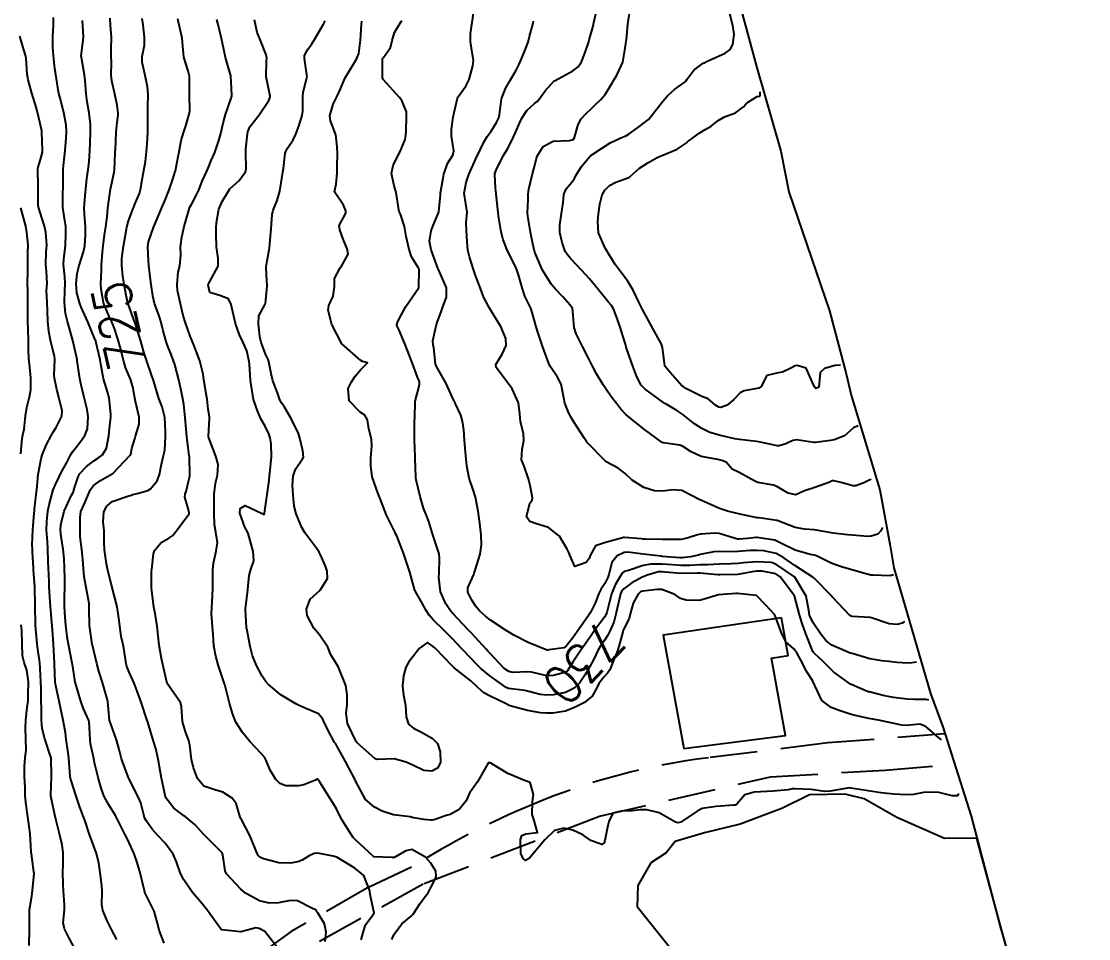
# Model space of a CAD drawing. Header units: metres. Extents: x 298520 to 308411, y 7433745 to 7450750.
# Drawn here: x 298913.6 to 299026.1, y 7450487.6 to 7450584.2 of the extents above; entities that cross this region are included whole.
import ezdxf
from ezdxf.enums import TextEntityAlignment as Align

# ---------------------------------------------------------------- set-up
doc = ezdxf.new("R2010")
doc.units = ezdxf.units.M
doc.header["$LTSCALE"] = 10
doc.linetypes.add('DASHED', pattern=[0.75, 0.5, -0.25])
for name, color, linetype in [('Area', 45, 'Continuous'), ('Cotas', 45, 'Continuous'), ('Curvas de Nivel 1m', 11, 'Continuous'), ('Curvas de Nivel 5m', 15, 'Continuous'), ('Edificações', 30, 'Continuous'), ('Hidrografia', 140, 'Continuous'), ('Vias Secundárias', 230, 'DASHED')]:
    doc.layers.add(name, color=color, linetype=linetype)
doc.styles.add('Style-STANDARD', font='STANDARD.shx')

msp = doc.modelspace()

# ---------------------------------------------------------------- linework, layer by layer
at = {"layer": 'Area'}
msp.add_polyline3d([(298986.71, 7450595.73, 735.97), (298991.12, 7450579.48, 741.81), (298993.69, 7450570.54, 738.8), (298994.53, 7450566.26, 738.93), (298998.81, 7450553.72, 739.33), (299000.57, 7450547.09, 741.62), (299001.07, 7450544.85, 739.23), (299004.09, 7450534.88, 735.92), (299005.2, 7450528.97, 745.11), (299005.59, 7450526.64, 743.68), (299009.44, 7450513.41, 740.32), (299010.73, 7450509.89, 729.64), (299013.74, 7450500.49, 732.6), (299016.79, 7450488.85, 728.42), (299026.11, 7450456.64, 739.48)], dxfattribs=at)
at = {"layer": 'Curvas de Nivel 1m', "flags": 128}
for points, elevation in [([(299006.72, 7450520.98), (299006.62, 7450520.92), (299006.45, 7450520.82), (299005.96, 7450520.68), (299005.08, 7450520.76), (299003.35, 7450521.34), (299003.09, 7450521.4), (299001.18, 7450521.53), (299001.09, 7450521.55), (299000.96, 7450521.62), (298999.11, 7450523.56), (298999.08, 7450523.61), (298999.07, 7450523.64), (298997.14, 7450525.6), (298997.05, 7450525.67), (298995.16, 7450526.9), (298994, 7450527.7), (298993.17, 7450528.15), (298991.89, 7450528.44), (298991.17, 7450528.49), (298990.45, 7450528.47), (298989.17, 7450528.36), (298987.72, 7450528.33), (298987.17, 7450528.37), (298986.61, 7450528.35), (298985.17, 7450528.04), (298984.98, 7450527.99), (298984.14, 7450527.82), (298983.28, 7450527.71), (298983.16, 7450527.71), (298983.04, 7450527.71), (298981.16, 7450527.85), (298981.05, 7450527.86), (298979.17, 7450528.1), (298977.56, 7450528.3), (298977.17, 7450528.26), (298976.44, 7450527.92), (298975.87, 7450527.21), (298975.54, 7450525.93), (298975.45, 7450525.62), (298975.13, 7450525), (298974.7, 7450524.35), (298974.51, 7450523.94), (298974.1, 7450522.94), (298973.61, 7450521.94), (298973.41, 7450521.63), (298973.09, 7450521.18), (298972.24, 7450519.96), (298971.76, 7450519.27), (298971.05, 7450518.39), (298970.8, 7450518.23), (298969.21, 7450518), (298969.07, 7450517.98), (298969.04, 7450517.98), (298968.95, 7450518), (298967.05, 7450518.79), (298965.54, 7450519.57), (298965.07, 7450519.84), (298964.71, 7450520.05), (298963.08, 7450521.12), (298962.55, 7450521.54), (298961.95, 7450522.09), (298961.56, 7450522.55), (298961.1, 7450523.23), (298960.7, 7450524.1), (298960.7, 7450524.53), (298961.13, 7450525.55), (298961.31, 7450525.93), (298961.37, 7450526.1), (298961.46, 7450526.41), (298961.99, 7450528.09), (298962.14, 7450529.06), (298962.09, 7450530.09), (298961.94, 7450531.35), (298961.84, 7450532.09), (298961.76, 7450532.63), (298961.49, 7450534.09), (298961.24, 7450534.88), (298960.83, 7450536.1), (298960.59, 7450537.41), (298960.51, 7450538.1), (298960.41, 7450539.22), (298960.34, 7450540.1), (298960.25, 7450541.18), (298960.14, 7450542.11), (298959.96, 7450542.73), (298959.35, 7450543.99), (298959.3, 7450544.12), (298959.26, 7450544.21), (298958.38, 7450546.13), (298957.4, 7450547.85), (298957.31, 7450548.05), (298957.29, 7450548.14), (298957.09, 7450549.82), (298957.02, 7450550.15), (298957, 7450550.57), (298957.34, 7450552.14), (298957.46, 7450552.51), (298957.9, 7450553.71), (298958.06, 7450554.13), (298958.45, 7450555.16), (298958.44, 7450556.13), (298957.59, 7450558.07), (298957.55, 7450558.14), (298957.52, 7450558.21), (298956.82, 7450560.15), (298956.66, 7450561.05), (298956.84, 7450562.15), (298957.02, 7450562.7), (298957.59, 7450564.03), (298957.62, 7450564.11), (298957.63, 7450564.14), (298957.79, 7450565.96), (298957.81, 7450566.14), (298958.08, 7450567.69), (298958.17, 7450568.13), (298958.54, 7450569.24), (298959.1, 7450570.13), (298959.21, 7450570.59), (298958.96, 7450572.13), (298958.97, 7450572.86), (298959.15, 7450574.13), (298959.24, 7450574.6), (298959.6, 7450576.12), (298959.64, 7450576.22), (298959.74, 7450576.37), (298960.48, 7450577.38), (298960.82, 7450578.1), (298961.23, 7450579.55), (298961.28, 7450580.1), (298961.08, 7450581.39), (298960.98, 7450582.1), (298960.97, 7450582.95), (298961.13, 7450584.1), (298961.34, 7450585.59)], 733), ([(299003.16, 7450535.99), (299003.13, 7450535.97), (299003.09, 7450535.93), (299002.99, 7450535.87), (299002.41, 7450535.61), (299001.59, 7450535.28), (299001.25, 7450535.29), (299000.03, 7450535.63), (298999.26, 7450535.81), (298999.09, 7450535.8), (298998.72, 7450535.65), (298997.25, 7450535.12), (298996.17, 7450534.75), (298995.24, 7450534.33), (298994.43, 7450534.51), (298993.25, 7450535.23), (298992.89, 7450535.35), (298991.25, 7450535.65), (298991.01, 7450535.74), (298989.27, 7450536.69), (298988.56, 7450537.05), (298987.92, 7450537.78), (298987.44, 7450537.95), (298987.28, 7450537.99), (298987.03, 7450538.05), (298985.29, 7450538.36), (298984.24, 7450538.87), (298983.3, 7450539.46), (298983.03, 7450539.56), (298981.3, 7450539.81), (298981.18, 7450539.86), (298979.32, 7450541.22), (298978.45, 7450541.89), (298977.34, 7450542.79), (298976.8, 7450543.36), (298976.38, 7450543.91), (298975.93, 7450544.5), (298975.37, 7450545.29), (298974.95, 7450545.93), (298974.26, 7450547.07), (298973.8, 7450547.95), (298973.41, 7450548.74), (298972.77, 7450549.96), (298972.1, 7450551.3), (298971.9, 7450551.97), (298971.77, 7450553.66), (298971.72, 7450553.97), (298971.48, 7450554.32), (298970.69, 7450555.19), (298969.93, 7450555.99), (298969.5, 7450556.5), (298968.57, 7450558.01), (298967.82, 7450559.74), (298967.73, 7450560.02), (298967.55, 7450560.78), (298967.3, 7450562.02), (298967.03, 7450563.47), (298966.99, 7450564.03), (298967.04, 7450565.46), (298967.06, 7450566.03), (298967.11, 7450566.54), (298967.47, 7450568.02), (298967.51, 7450568.15), (298967.65, 7450568.69), (298967.91, 7450569.77), (298967.99, 7450570.02), (298968.64, 7450571.04), (298969.68, 7450571.58), (298971.39, 7450571.68), (298971.68, 7450571.74), (298971.83, 7450571.82), (298971.93, 7450571.97), (298972.3, 7450573.36), (298972.63, 7450573.96), (298973.16, 7450574.52), (298973.72, 7450575.04), (298974.19, 7450575.48), (298974.68, 7450575.94), (298975.17, 7450576.51), (298975.76, 7450577.5), (298975.92, 7450577.77), (298976.02, 7450577.93), (298976.4, 7450578.55), (298977.01, 7450579.91), (298977.28, 7450581.39), (298977.34, 7450581.9), (298977.4, 7450582.31), (298977.54, 7450583.9), (298977.57, 7450584.17), (298977.85, 7450585.9)], 736), ([(299001.83, 7450541.6), (299001.4, 7450541.43), (299001.33, 7450541.38), (299000.39, 7450540.56), (298999.31, 7450540.15), (298998.89, 7450540.06), (298997.31, 7450539.84), (298997.14, 7450539.84), (298995.31, 7450540.12), (298994.95, 7450540.05), (298994.2, 7450539.7), (298993.5, 7450539.51), (298993.3, 7450539.51), (298993.13, 7450539.54), (298992.34, 7450539.72), (298991.31, 7450539.92), (298991.1, 7450539.95), (298989.31, 7450540.17), (298988.83, 7450540.25), (298987.31, 7450540.58), (298986.2, 7450540.92), (298985.33, 7450541.31), (298984.56, 7450541.82), (298983.34, 7450542.8), (298982.72, 7450543.21), (298981.66, 7450543.86), (298981.46, 7450543.97), (298981.35, 7450544.03), (298980.8, 7450544.43), (298979.37, 7450545.46), (298978.95, 7450545.88), (298978.5, 7450546.78), (298978.08, 7450547.89), (298977.42, 7450549.79), (298977.39, 7450549.87), (298977.39, 7450549.9), (298977.37, 7450549.96), (298976.77, 7450551.91), (298976.44, 7450552.9), (298976.04, 7450553.92), (298975.82, 7450554.27), (298975.48, 7450554.68), (298974.45, 7450555.94), (298973.51, 7450557.08), (298972.7, 7450557.96), (298971.54, 7450559.2), (298971.18, 7450559.62), (298970.96, 7450559.98), (298970.62, 7450560.92), (298970.38, 7450561.99), (298970.38, 7450562.78), (298970.56, 7450563.99), (298970.72, 7450565.1), (298970.82, 7450565.98), (298971.04, 7450566.56), (298971.63, 7450567.27), (298971.92, 7450567.68), (298972.08, 7450567.97), (298972.68, 7450568.93), (298973.5, 7450569.95), (298973.59, 7450570.03), (298973.66, 7450570.08), (298974.78, 7450570.83), (298975.68, 7450571.43), (298976.74, 7450571.91), (298977.41, 7450572.18), (298977.69, 7450572.36), (298978.58, 7450573.01), (298979.71, 7450573.88), (298981.28, 7450575.86), (298981.49, 7450576.1), (298981.74, 7450576.37), (298982.5, 7450577.09), (298983.55, 7450577.83), (298983.66, 7450577.93), (298983.77, 7450578.09), (298984.52, 7450579.08), (298985.5, 7450579.81), (298985.69, 7450579.9), (298985.78, 7450579.95), (298986.07, 7450580.09), (298987.79, 7450580.86), (298988.32, 7450581.25), (298988.61, 7450581.77), (298988.77, 7450582.82), (298988.62, 7450583.77), (298988.19, 7450585.44)], 737), ([(298923.7, 7450487.51), (298923.14, 7450488.55), (298922.7, 7450489.39), (298922.22, 7450490.55), (298922.13, 7450491.15), (298922.16, 7450492.56), (298922.13, 7450493.17), (298921.94, 7450494.56), (298921.8, 7450495.53), (298921.56, 7450496.56), (298920.81, 7450498.57), (298920.32, 7450500.07), (298920.13, 7450500.58), (298919.78, 7450501.53), (298919.42, 7450502.59), (298918.88, 7450504.23), (298918.79, 7450504.6), (298918.78, 7450504.7), (298918.63, 7450506.6), (298918.59, 7450506.92), (298918.36, 7450508.61), (298918.28, 7450509.27), (298918.05, 7450510.61), (298917.81, 7450511.76), (298917.62, 7450512.61), (298917.22, 7450514.39), (298917.2, 7450514.62), (298917.14, 7450516.5), (298917.14, 7450516.62), (298917.04, 7450518.62), (298916.87, 7450520.62), (298916.85, 7450520.85), (298916.69, 7450522.62), (298916.66, 7450523.06), (298916.58, 7450524.63), (298916.55, 7450525.21), (298916.48, 7450526.63), (298916.45, 7450527.32), (298916.42, 7450528.63), (298916.38, 7450529.42), (298916.29, 7450530.63), (298916.31, 7450531.52), (298916.44, 7450532.63), (298916.56, 7450533.29), (298916.91, 7450534.62), (298916.99, 7450534.87), (298917.25, 7450535.44), (298917.62, 7450536.25), (298917.79, 7450536.61), (298918.43, 7450537.75), (298918.84, 7450538.6), (298919.01, 7450538.87), (298919.29, 7450539.23), (298919.9, 7450539.99), (298920.32, 7450540.58), (298920.6, 7450541.3), (298920.69, 7450542.58), (298920.58, 7450543.33), (298920.27, 7450544.58), (298919.9, 7450546.06), (298919.79, 7450546.59), (298919.52, 7450548.47), (298919.5, 7450548.59), (298919.41, 7450549.06), (298919.05, 7450550.6), (298918.7, 7450551.86), (298918.49, 7450552.6), (298918.28, 7450553.43), (298918.18, 7450554.61), (298918.23, 7450555.87), (298918.24, 7450556.61), (298918.21, 7450557.31), (298918.07, 7450558.61), (298918.1, 7450559.18), (298918.29, 7450560.61), (298918.33, 7450561.84), (298918.31, 7450562.61), (298918.22, 7450563.25), (298917.99, 7450564.61), (298918.01, 7450566.22), (298918.04, 7450566.61), (298918.05, 7450567.04), (298918.04, 7450568.61), (298918.07, 7450569.03), (298918.25, 7450570.61), (298918.36, 7450571.93), (298918.38, 7450572.61), (298918.36, 7450573.27), (298918.11, 7450574.61), (298917.74, 7450576.13), (298917.6, 7450576.62), (298917.56, 7450576.8), (298917.27, 7450578.62), (298917.18, 7450579.21), (298917.02, 7450580.63), (298916.95, 7450581.48), (298916.96, 7450582.62), (298917.02, 7450583.82), (298917.03, 7450584.62)], 723), ([(298928.67, 7450487.12), (298928.17, 7450488.49), (298927.98, 7450489.2), (298927.62, 7450490.49), (298926.73, 7450492.32), (298926.66, 7450492.43), (298926.64, 7450492.5), (298926.6, 7450492.63), (298926.15, 7450494.51), (298925.85, 7450495.59), (298925.52, 7450496.52), (298924.81, 7450498.07), (298924.58, 7450498.53), (298924.34, 7450499.01), (298923.54, 7450500.54), (298922.84, 7450501.67), (298922.38, 7450502.55), (298922.09, 7450503.34), (298921.73, 7450504.56), (298921.36, 7450506.11), (298921.26, 7450506.57), (298920.93, 7450508.11), (298920.87, 7450508.57), (298920.79, 7450510.41), (298920.75, 7450510.57), (298920.19, 7450511.81), (298919.91, 7450512.59), (298919.44, 7450514.15), (298919.32, 7450514.6), (298919.27, 7450514.86), (298919.02, 7450516.45), (298919, 7450516.6), (298919, 7450516.62), (298918.59, 7450518.6), (298918.51, 7450519.15), (298918.33, 7450520.61), (298918.26, 7450521.43), (298918.2, 7450522.61), (298918.19, 7450523.53), (298918.22, 7450524.61), (298918.22, 7450525.52), (298918.19, 7450526.61), (298918.15, 7450527.6), (298918.05, 7450528.61), (298917.84, 7450529.96), (298917.75, 7450530.61), (298917.78, 7450531.19), (298918.14, 7450532.61), (298918.93, 7450534.29), (298919.08, 7450534.59), (298919.12, 7450534.7), (298919.24, 7450535.09), (298919.61, 7450536.24), (298919.81, 7450536.58), (298920.51, 7450537.33), (298921.28, 7450537.92), (298921.67, 7450538.17), (298922.19, 7450538.56), (298922.61, 7450539.24), (298922.85, 7450540.55), (298922.89, 7450540.98), (298923.07, 7450542.55), (298923.07, 7450542.82), (298922.89, 7450544.55), (298922.73, 7450545.19), (298922.3, 7450546.56), (298922.04, 7450547.92), (298921.93, 7450548.56), (298921.5, 7450550.5), (298921.48, 7450550.57), (298921.43, 7450550.68), (298920.64, 7450552.58), (298919.95, 7450554.11), (298919.75, 7450554.59), (298919.49, 7450555.61), (298919.41, 7450556.59), (298919.51, 7450557.63), (298919.7, 7450558.4), (298919.77, 7450558.59), (298920.19, 7450559.93), (298920.31, 7450560.58), (298920.4, 7450561.74), (298920.4, 7450562.58), (298920.28, 7450563.89), (298920.25, 7450564.58), (298920.36, 7450565.84), (298920.42, 7450566.58), (298920.54, 7450567.68), (298920.67, 7450568.58), (298920.78, 7450569.45), (298920.84, 7450570.58), (298920.88, 7450571.37), (298920.94, 7450572.58), (298920.93, 7450573.34), (298920.79, 7450574.58), (298920.58, 7450575.74), (298920.45, 7450576.58), (298920.35, 7450577.99), (298920.28, 7450578.58), (298919.96, 7450580.41), (298919.95, 7450580.59), (298920.15, 7450582.24), (298920.17, 7450582.59), (298920.09, 7450584.32)], 724), ([(298945.67, 7450487.28), (298945.76, 7450488.27), (298945.58, 7450489.15), (298944.88, 7450490.29), (298944.82, 7450490.39), (298944.72, 7450490.57), (298944.18, 7450490.83), (298942.73, 7450491.55), (298942.01, 7450491.6), (298940.72, 7450491.34), (298939.75, 7450491.32), (298938.72, 7450491.56), (298937.26, 7450492.37), (298936.74, 7450492.83), (298935.26, 7450494.4), (298935.1, 7450494.74), (298934.87, 7450496.41), (298934.79, 7450496.64), (298933.02, 7450498.43), (298932.91, 7450498.52), (298932.81, 7450498.63), (298931.97, 7450499.58), (298930.89, 7450500.45), (298930.83, 7450500.49), (298929.7, 7450501.33), (298928.85, 7450502.42), (298928.83, 7450502.48), (298928.82, 7450502.52), (298928.42, 7450504.48), (298928.3, 7450505.08), (298928.04, 7450506.49), (298927.79, 7450507.61), (298927.54, 7450508.49), (298926.95, 7450510.39), (298926.92, 7450510.5), (298926.89, 7450510.56), (298926.25, 7450512.51), (298925.85, 7450513.65), (298925.51, 7450514.51), (298925.01, 7450515.64), (298924.75, 7450516.26), (298924.68, 7450516.53), (298924.47, 7450517.96), (298924.35, 7450518.53), (298924.17, 7450519.42), (298924, 7450520.54), (298923.9, 7450521.36), (298923.74, 7450522.54), (298923.25, 7450524.42), (298923.21, 7450524.55), (298923.19, 7450524.61), (298923.13, 7450524.83), (298922.72, 7450526.55), (298922.62, 7450527.08), (298922.41, 7450528.56), (298922.38, 7450529.35), (298922.36, 7450530.56), (298922.27, 7450531.5), (298922.33, 7450532.56), (298922.64, 7450533.14), (298923.22, 7450533.62), (298924.96, 7450534.25), (298925.23, 7450534.32), (298925.39, 7450534.36), (298925.99, 7450534.51), (298926.95, 7450534.79), (298927.24, 7450534.97), (298927.94, 7450535.81), (298928.21, 7450536.49), (298928.37, 7450537.39), (298928.63, 7450538.49), (298928.74, 7450539.04), (298928.81, 7450540.49), (298928.81, 7450540.99), (298928.74, 7450542.49), (298928.48, 7450543.62), (298928.14, 7450544.49), (298927.59, 7450546.28), (298927.53, 7450546.5), (298927.49, 7450546.6), (298927.39, 7450546.86), (298926.81, 7450548.51), (298926.55, 7450549.38), (298926.23, 7450550.51), (298925.66, 7450552.31), (298925.59, 7450552.52), (298925.46, 7450552.87), (298925.02, 7450554.08), (298924.87, 7450554.53), (298924.68, 7450555.34), (298924.46, 7450556.54), (298924.34, 7450557.36), (298924.22, 7450558.54), (298924.23, 7450559.24), (298924.41, 7450560.54), (298924.58, 7450561.51), (298924.75, 7450562.53), (298924.91, 7450563.19), (298925.43, 7450564.52), (298925.48, 7450564.64), (298925.6, 7450564.95), (298926.07, 7450566.07), (298926.2, 7450566.51), (298926.4, 7450567.75), (298926.55, 7450568.51), (298926.71, 7450569.45), (298926.81, 7450570.51), (298926.89, 7450571.3), (298926.97, 7450572.51), (298926.96, 7450573.24), (298926.95, 7450574.51), (298926.98, 7450575.24), (298927, 7450576.51), (298926.93, 7450577.33), (298926.7, 7450578.51), (298926.38, 7450579.91), (298926.37, 7450580.51), (298926.6, 7450581.71), (298926.62, 7450582.51), (298926.48, 7450583.86), (298926.37, 7450584.51)], 726), ([(298949.46, 7450487.45), (298949.64, 7450488.23), (298949.9, 7450489.03), (298950.71, 7450490.13), (298950.78, 7450490.22), (298950.8, 7450490.31), (298950.72, 7450490.75), (298950.4, 7450492.22), (298950.36, 7450492.61), (298949.73, 7450494.23), (298948.77, 7450495), (298946.88, 7450496.16), (298946.78, 7450496.21), (298946.74, 7450496.22), (298946.51, 7450496.26), (298945.05, 7450496.55), (298944.79, 7450496.59), (298944.51, 7450496.57), (298943.97, 7450496.3), (298943.23, 7450495.86), (298942.78, 7450495.68), (298942, 7450495.55), (298940.78, 7450495.57), (298939.14, 7450495.99), (298938.78, 7450496.17), (298938.6, 7450496.36), (298938.43, 7450496.72), (298937.75, 7450498.37), (298936.83, 7450500.12), (298936.74, 7450500.29), (298936.71, 7450500.38), (298936.28, 7450501.82), (298935.86, 7450502.39), (298934.86, 7450503), (298934.03, 7450503.26), (298932.87, 7450503.66), (298932.2, 7450504.44), (298931.76, 7450505.58), (298931.57, 7450506.44), (298931.4, 7450507.96), (298931.3, 7450508.45), (298930.94, 7450509.36), (298930.63, 7450510.45), (298930.52, 7450512.01), (298930.39, 7450512.46), (298929, 7450514.48), (298928.55, 7450516.48), (298928.4, 7450517.11), (298928.17, 7450518.49), (298928.05, 7450519.5), (298927.96, 7450520.49), (298927.74, 7450521.84), (298927.61, 7450522.49), (298927.37, 7450524.24), (298927.36, 7450524.5), (298927.36, 7450526.28), (298927.37, 7450526.5), (298927.55, 7450528.11), (298927.68, 7450528.49), (298928.37, 7450529.3), (298929.18, 7450529.77), (298929.59, 7450530.07), (298929.92, 7450530.47), (298931.21, 7450532.18), (298931.31, 7450532.35), (298931.32, 7450532.45), (298931.22, 7450532.91), (298930.85, 7450534.08), (298930.91, 7450534.45), (298930.99, 7450534.7), (298931.25, 7450535.73), (298931.39, 7450536.32), (298931.4, 7450536.45), (298931.34, 7450538.39), (298931.33, 7450538.45), (298931.29, 7450538.75), (298931.07, 7450540.45), (298930.92, 7450542.05), (298930.89, 7450542.46), (298930.75, 7450543.86), (298930.66, 7450544.46), (298930.48, 7450545.34), (298930.23, 7450546.46), (298929.8, 7450548.07), (298929.68, 7450548.47), (298929.41, 7450549.14), (298929.02, 7450550.07), (298928.89, 7450550.48), (298928.59, 7450551.63), (298928.37, 7450552.49), (298928.15, 7450553.18), (298927.67, 7450554.5), (298927.48, 7450555.29), (298927.31, 7450556.5), (298927.28, 7450556.73), (298927.08, 7450558.5), (298927.03, 7450559), (298926.98, 7450560.51), (298927.05, 7450561), (298927.57, 7450562.5), (298928.41, 7450564.49), (298928.77, 7450565.32), (298929.22, 7450566.48), (298929.64, 7450567.71), (298929.82, 7450568.29), (298929.87, 7450568.47), (298930.15, 7450569.97), (298930.25, 7450570.46), (298930.49, 7450571.65), (298930.71, 7450572.46), (298930.96, 7450573.2), (298931.33, 7450574.45), (298931.38, 7450574.79), (298931.36, 7450576.45), (298931.36, 7450576.84), (298931.35, 7450578.45), (298931.22, 7450579), (298930.77, 7450580.46), (298930.67, 7450581.59), (298930.58, 7450582.46), (298930.18, 7450584.12), (298930.12, 7450584.47)], 727), ([(298952.68, 7450487.5), (298952.9, 7450487.97), (298953.02, 7450488.19), (298953.73, 7450489.14), (298954.71, 7450489.96), (298954.83, 7450490.05), (298954.92, 7450490.17), (298955.62, 7450491.26), (298956.31, 7450492.15), (298956.49, 7450492.4), (298956.74, 7450492.89), (298957.18, 7450493.72), (298957.35, 7450494.14), (298957.31, 7450494.68), (298956.78, 7450495.54), (298956.22, 7450496.16), (298954.79, 7450496.98), (298954.14, 7450496.83), (298953.05, 7450496.19), (298952.87, 7450496.1), (298952.78, 7450496.12), (298952.73, 7450496.14), (298950.78, 7450496.22), (298948.8, 7450498.02), (298948.6, 7450498.24), (298948.13, 7450498.93), (298947.35, 7450500.25), (298946.84, 7450501.25), (298946.47, 7450501.89), (298946.21, 7450502.27), (298945.09, 7450504.07), (298944.95, 7450504.29), (298944.92, 7450504.33), (298944.88, 7450504.37), (298944.81, 7450504.37), (298944.64, 7450504.29), (298943.39, 7450503.79), (298942.87, 7450503.68), (298941.52, 7450503.67), (298940.88, 7450503.92), (298940.45, 7450504.34), (298939.87, 7450505.33), (298939.44, 7450506.35), (298939.26, 7450506.71), (298938.91, 7450507.1), (298937.7, 7450508.37), (298936.94, 7450509.29), (298936.25, 7450510.39), (298935.88, 7450511.31), (298935.57, 7450512.4), (298935.07, 7450514.35), (298935.05, 7450514.41), (298935.04, 7450514.44), (298935, 7450514.52), (298934.39, 7450516.42), (298934.12, 7450517.33), (298933.93, 7450518.42), (298933.84, 7450519.65), (298933.77, 7450520.42), (298933.69, 7450521.82), (298933.71, 7450522.42), (298933.75, 7450523.07), (298933.82, 7450524.42), (298933.82, 7450525.11), (298933.8, 7450526.42), (298933.88, 7450527.15), (298934.17, 7450528.41), (298934.29, 7450529.3), (298934.14, 7450530.42), (298933.99, 7450531.2), (298933.95, 7450532.42), (298933.97, 7450533.17), (298933.97, 7450534.42), (298934.1, 7450535.57), (298934.3, 7450536.41), (298934.38, 7450537.52), (298934.14, 7450538.42), (298933.39, 7450540.35), (298933.36, 7450540.43), (298933.35, 7450540.47), (298933.46, 7450542.43), (298933.45, 7450542.54), (298933.34, 7450543.37), (298933.21, 7450544.43), (298933.18, 7450544.61), (298932.88, 7450546.44), (298932.78, 7450547.05), (298932.43, 7450548.44), (298931.83, 7450550.03), (298931.66, 7450550.45), (298931.43, 7450551.05), (298930.93, 7450552.46), (298930.7, 7450553.22), (298930.39, 7450554.46), (298930.1, 7450555.86), (298930.04, 7450556.46), (298930.17, 7450557.81), (298930.33, 7450558.46), (298930.43, 7450559.57), (298930.41, 7450560.46), (298930.53, 7450561.49), (298930.76, 7450562.46), (298930.94, 7450563.1), (298931.32, 7450564.45), (298931.4, 7450564.65), (298931.6, 7450565.01), (298932.11, 7450565.95), (298932.33, 7450566.44), (298932.7, 7450567.37), (298933.17, 7450568.43), (298933.32, 7450568.76), (298933.65, 7450569.56), (298934.02, 7450570.42), (298934.45, 7450571.65), (298934.66, 7450572.42), (298934.95, 7450573.65), (298935.14, 7450574.41), (298935.73, 7450576.14), (298935.8, 7450576.33), (298935.81, 7450576.4), (298935.75, 7450577.84), (298935.71, 7450578.4), (298935.7, 7450578.47), (298935.14, 7450580.41), (298934.96, 7450581.24), (298934.72, 7450582.41), (298934.36, 7450583.88), (298934.24, 7450584.42)], 728), ([(299012.4, 7450502.89), (299012.3, 7450502.62), (299011.73, 7450502.62), (299010.87, 7450502.84), (299010.34, 7450502.98), (299008.87, 7450503.03), (299007.64, 7450502.77), (299006.86, 7450502.72), (299005.6, 7450502.82), (299004.87, 7450502.88), (299004.24, 7450502.96), (299002.87, 7450503.17), (299001.04, 7450503.44), (299000.87, 7450503.46), (299000.7, 7450503.45), (298998.87, 7450503.11), (298998.31, 7450503.09), (298996.87, 7450503.28), (298995.18, 7450503.38), (298994.87, 7450503.35), (298994.45, 7450503.27), (298992.87, 7450503.11), (298991.54, 7450503.06), (298990.87, 7450503.03), (298989.87, 7450502.74), (298989.03, 7450501.76), (298988.94, 7450501.68), (298988.85, 7450501.65), (298988.73, 7450501.64), (298986.85, 7450501.52), (298985.37, 7450501.28), (298984.85, 7450501.03), (298983.15, 7450499.84), (298982.83, 7450499.79), (298982.57, 7450499.84), (298980.84, 7450500.83), (298979.54, 7450501.17), (298978.85, 7450501.16), (298978, 7450501.05), (298976.84, 7450501), (298975.97, 7450500.79), (298975.53, 7450499.92), (298975.41, 7450499.34), (298975.13, 7450497.93), (298975.04, 7450497.68), (298974.8, 7450497.49), (298973.66, 7450497.94), (298972.81, 7450498.53), (298971.76, 7450499.02), (298970.82, 7450499.22), (298969.82, 7450498.99), (298968.8, 7450498), (298967.14, 7450496.02), (298966.78, 7450495.8), (298966.51, 7450496.03), (298966.26, 7450496.56), (298966.23, 7450498.04), (298966.39, 7450498.45), (298966.81, 7450498.63), (298968.04, 7450498.78), (298967.67, 7450500.02), (298967.46, 7450500.65), (298967.49, 7450502.02), (298967.61, 7450502.77), (298967.27, 7450504.02), (298966.88, 7450504.19), (298966.66, 7450504.25), (298964.89, 7450504.99), (298963.11, 7450506.07), (298962.9, 7450506.13), (298962.82, 7450506.07), (298962.71, 7450505.88), (298961.69, 7450504.09), (298961.37, 7450503.6), (298960.87, 7450502.91), (298960.62, 7450502.34), (298960.51, 7450502.1), (298959.76, 7450501.19), (298958.84, 7450500.67), (298958.42, 7450500.54), (298957.23, 7450500.14), (298956.92, 7450500.05), (298956.83, 7450500.05), (298956.06, 7450500.15), (298954.99, 7450500.32), (298954.83, 7450500.35), (298954.61, 7450500.4), (298952.84, 7450500.64), (298951.66, 7450501.02), (298950.84, 7450501.42), (298949.92, 7450502.23), (298948.88, 7450504.15), (298948.85, 7450504.24), (298948.82, 7450504.3), (298947.8, 7450506.25), (298946.92, 7450507.83), (298946.76, 7450508.1), (298946.65, 7450508.26), (298946.28, 7450508.92), (298945.58, 7450510.28), (298945.39, 7450510.72), (298944.96, 7450511.28), (298943.3, 7450511.98), (298942.97, 7450512.1), (298942.55, 7450512.31), (298940.99, 7450513.26), (298939.69, 7450514.35), (298939.37, 7450514.72), (298939.01, 7450515.24), (298938.42, 7450516.37), (298938.01, 7450517.39), (298937.74, 7450518.37), (298937.42, 7450520.03), (298937.37, 7450520.38), (298937.25, 7450522.22), (298937.25, 7450522.38), (298937.46, 7450524.02), (298937.5, 7450524.38), (298937.66, 7450525.85), (298937.8, 7450526.37), (298938.12, 7450527.4), (298938.08, 7450528.37), (298937.65, 7450529.91), (298937.51, 7450530.38), (298937.2, 7450530.95), (298936.65, 7450532.39), (298936.69, 7450532.91), (298937.22, 7450533.23), (298939.02, 7450532.36), (298939.21, 7450532.26), (298939.26, 7450532.36), (298939.26, 7450532.41), (298939.54, 7450534.36), (298939.75, 7450535.86), (298939.8, 7450536.35), (298939.87, 7450536.95), (298940, 7450538.35), (298939.96, 7450539.7), (298939.86, 7450540.35), (298939.73, 7450540.77), (298939.33, 7450541.59), (298938.87, 7450542.36), (298938.51, 7450543.2), (298938.11, 7450544.37), (298937.84, 7450545.91), (298937.8, 7450546.38), (298937.69, 7450548.09), (298937.66, 7450548.38), (298937.41, 7450549.51), (298937, 7450550.38), (298936.63, 7450551.19), (298936.19, 7450552.39), (298935.81, 7450554.06), (298935.73, 7450554.4), (298935.48, 7450554.99), (298934.56, 7450555.34), (298933.49, 7450555.67), (298933.32, 7450556.43), (298933.35, 7450556.58), (298933.51, 7450556.82), (298934.37, 7450558.42), (298934.38, 7450559.26), (298934.19, 7450560.42), (298934.18, 7450561.81), (298934.18, 7450562.42), (298934.19, 7450563.03), (298934.43, 7450564.42), (298934.79, 7450565.23), (298935.5, 7450566.4), (298935.62, 7450566.57), (298936.58, 7450567.44), (298937.26, 7450568.38), (298937.32, 7450568.7), (298937.28, 7450570.38), (298937.29, 7450570.76), (298937.46, 7450572.38), (298937.5, 7450572.58), (298937.7, 7450573.09), (298938.69, 7450574.37), (298939.73, 7450575.89), (298939.86, 7450576.22), (298939.87, 7450576.35), (298939.74, 7450576.87), (298939.42, 7450578.36), (298939.48, 7450580.05), (298939.5, 7450580.35), (298939.44, 7450580.7), (298938.75, 7450582.37), (298938.49, 7450583.04), (298938.21, 7450584.37)], 729), ([(299009.26, 7450512.7), (299008.99, 7450512.79), (299007.75, 7450512.77), (299006.99, 7450512.81), (299005.55, 7450513), (299004.99, 7450513.09), (299004.59, 7450513.17), (299002.99, 7450513.57), (299002.89, 7450513.6), (299001, 7450514.4), (298999.26, 7450515.64), (298999.03, 7450515.87), (298998.15, 7450516.77), (298997.18, 7450517.67), (298997.11, 7450517.74), (298997.04, 7450517.85), (298996.29, 7450519.68), (298995.88, 7450520.89), (298995.63, 7450521.68), (298995.11, 7450523.69), (298993.6, 7450525.71), (298993.15, 7450526), (298991.7, 7450526.28), (298991.15, 7450526.31), (298990.65, 7450526.24), (298989.14, 7450525.96), (298987.26, 7450525.9), (298987.14, 7450525.9), (298987.03, 7450525.9), (298985.15, 7450526.09), (298984.86, 7450526.09), (298983.15, 7450526.05), (298981.49, 7450526.2), (298981.15, 7450526.24), (298980.79, 7450526.22), (298979.58, 7450525.88), (298979.27, 7450525.75), (298979.14, 7450525.7), (298977.96, 7450525.07), (298977.12, 7450524.45), (298976.88, 7450524.15), (298976.79, 7450523.91), (298976.46, 7450522.55), (298976.33, 7450521.92), (298976.07, 7450520.93), (298975.63, 7450519.92), (298975.44, 7450519.56), (298975.06, 7450518.96), (298974.63, 7450518.35), (298974.4, 7450517.94), (298973.96, 7450517.02), (298973.38, 7450515.95), (298973.25, 7450515.72), (298973.01, 7450515.34), (298972.45, 7450514.51), (298971.89, 7450513.97), (298970.99, 7450513.5), (298969.72, 7450513.26), (298968.99, 7450513.25), (298968.3, 7450513.32), (298966.99, 7450513.67), (298966.69, 7450513.72), (298964.99, 7450513.93), (298964.71, 7450514.05), (298963.01, 7450515.28), (298962.02, 7450516.08), (298961.52, 7450516.58), (298961.03, 7450517.09), (298960.06, 7450518.11), (298959.06, 7450519.17), (298958.11, 7450520.13), (298957.08, 7450521.13), (298956.61, 7450521.67), (298956.31, 7450522.15), (298955.88, 7450522.94), (298955.16, 7450524.17), (298955.11, 7450524.26), (298954.56, 7450526.18), (298954.29, 7450527.04), (298953.9, 7450528.18), (298953.19, 7450530.01), (298953.11, 7450530.19), (298953.02, 7450530.37), (298952.12, 7450532.2), (298951.4, 7450534.04), (298951.34, 7450534.21), (298951.24, 7450534.46), (298950.62, 7450536.22), (298950.45, 7450537.4), (298950.46, 7450538.22), (298950.58, 7450539.5), (298950.54, 7450540.22), (298950.26, 7450541.28), (298950.1, 7450542.23), (298949.83, 7450542.73), (298949.34, 7450543.04), (298948.17, 7450544.25), (298948.08, 7450545.55), (298948.43, 7450546.25), (298948.81, 7450546.83), (298949.4, 7450547.53), (298950.12, 7450548.23), (298949.57, 7450548.4), (298949.41, 7450548.48), (298947.42, 7450550.26), (298946.37, 7450552.27), (298945.96, 7450553.78), (298946.04, 7450554.27), (298946.49, 7450555.27), (298946.64, 7450556.27), (298946.64, 7450557.14), (298947.23, 7450558.26), (298947.36, 7450558.42), (298947.53, 7450558.68), (298948.09, 7450559.7), (298947.98, 7450560.26), (298947.56, 7450561.29), (298947.21, 7450562.26), (298947.14, 7450562.7), (298947.59, 7450563.54), (298947.84, 7450564.01), (298947.84, 7450564.26), (298947.6, 7450564.84), (298946.62, 7450566.27), (298946.81, 7450567.08), (298946.92, 7450568.27), (298946.93, 7450568.99), (298946.96, 7450570.27), (298946.93, 7450571.01), (298946.79, 7450572.27), (298946.23, 7450573.75), (298946.14, 7450574.28), (298946.5, 7450575.5), (298946.89, 7450576.27), (298947.16, 7450576.85), (298947.76, 7450578.26), (298948.95, 7450580.24), (298949.19, 7450580.84), (298949.39, 7450582.24), (298949.49, 7450583.89), (298949.5, 7450584.24)], 731), ([(299007.97, 7450516.72), (299007.48, 7450516.65), (299007.03, 7450516.61), (299005.9, 7450516.69), (299005.04, 7450516.79), (299004.3, 7450516.85), (299003.04, 7450517.07), (299001.19, 7450517.62), (299001.04, 7450517.65), (299000.99, 7450517.67), (298999.05, 7450518.51), (298998.41, 7450519), (298997.89, 7450519.66), (298997.08, 7450520.87), (298996.7, 7450521.67), (298996.61, 7450522.17), (298996.34, 7450523.68), (298995.14, 7450525.67), (298995.12, 7450525.69), (298993.16, 7450527.04), (298992.66, 7450527.22), (298991.16, 7450527.29), (298989.73, 7450527.18), (298989.16, 7450527.1), (298988.45, 7450527.06), (298987.16, 7450527.02), (298985.99, 7450526.97), (298985.15, 7450526.96), (298984.07, 7450526.91), (298983.15, 7450526.88), (298982.26, 7450526.95), (298981.15, 7450527.05), (298979.98, 7450527.05), (298979.15, 7450526.88), (298977.61, 7450526.37), (298977.15, 7450526.25), (298976.96, 7450526.1), (298976.85, 7450525.91), (298976.21, 7450524.84), (298975.83, 7450523.92), (298975.68, 7450523.36), (298975.32, 7450521.93), (298975.27, 7450521.75), (298975.09, 7450521.45), (298974.42, 7450520.59), (298973.95, 7450519.94), (298973.6, 7450519.41), (298973.05, 7450518.62), (298972.78, 7450518.22), (298972.6, 7450517.96), (298971.77, 7450516.71), (298971.31, 7450515.98), (298971.19, 7450515.81), (298971.02, 7450515.67), (298969.72, 7450515.29), (298969.01, 7450515.28), (298967.4, 7450515.64), (298967.02, 7450515.69), (298965.44, 7450515.62), (298965.02, 7450515.71), (298964.5, 7450516.06), (298963.04, 7450517.61), (298962.82, 7450517.85), (298962.61, 7450518.08), (298961.07, 7450519.75), (298960.74, 7450520.1), (298959.09, 7450521.85), (298958.87, 7450522.12), (298958.36, 7450522.86), (298957.8, 7450524.13), (298957.63, 7450525.64), (298957.65, 7450526.13), (298957.71, 7450527.58), (298957.66, 7450528.14), (298957.18, 7450529.6), (298957, 7450530.14), (298956.58, 7450531.52), (298956.33, 7450532.15), (298956.01, 7450532.95), (298955.66, 7450534.16), (298955.26, 7450535.91), (298955.21, 7450536.17), (298955.21, 7450536.23), (298955.13, 7450538.17), (298955.13, 7450538.33), (298955.08, 7450540.17), (298955.07, 7450540.41), (298955.08, 7450542.17), (298955.09, 7450542.42), (298955.15, 7450544.17), (298955.17, 7450544.36), (298955.37, 7450545.11), (298955.6, 7450545.94), (298955.6, 7450546.17), (298955.55, 7450546.34), (298955.39, 7450546.75), (298954.84, 7450548.18), (298954.49, 7450549.1), (298954.07, 7450550.18), (298953.45, 7450551.68), (298953.21, 7450552.19), (298953.23, 7450552.42), (298953.46, 7450552.89), (298954.16, 7450554.18), (298955.49, 7450556.11), (298955.52, 7450556.14), (298955.52, 7450556.16), (298955.55, 7450558.13), (298955.54, 7450558.16), (298955.52, 7450558.19), (298954.76, 7450559.4), (298954.49, 7450560.18), (298954.18, 7450561.57), (298954.08, 7450562.18), (298954.01, 7450562.62), (298953.59, 7450563.89), (298953.46, 7450564.19), (298953.42, 7450564.37), (298953.13, 7450566.19), (298952.93, 7450566.89), (298952.65, 7450568.2), (298952.83, 7450569.02), (298953.39, 7450570.19), (298953.48, 7450570.38), (298953.67, 7450570.77), (298954.1, 7450571.77), (298954.17, 7450572.18), (298954.19, 7450572.67), (298954.24, 7450574.18), (298954.21, 7450574.67), (298953.73, 7450575.88), (298953.5, 7450576.19), (298951.76, 7450578.1), (298951.71, 7450578.21), (298951.7, 7450578.27), (298951.69, 7450580.21), (298951.71, 7450580.29), (298951.79, 7450580.41), (298952.55, 7450581.45), (298952.73, 7450582.2), (298952.95, 7450583.06), (298953.65, 7450584.19), (298953.72, 7450584.31)], 732), ([(299005.56, 7450525.9), (299005.15, 7450525.79), (299003.42, 7450525.87), (299003.15, 7450525.89), (299002.78, 7450525.97), (299001.15, 7450526.45), (299000.05, 7450526.74), (298999.16, 7450527.06), (298998.76, 7450527.25), (298997.94, 7450527.66), (298997.42, 7450527.92), (298997.17, 7450527.99), (298996.77, 7450528.07), (298995.17, 7450528.51), (298993.66, 7450529.23), (298993.18, 7450529.51), (298993.04, 7450529.57), (298991.83, 7450529.73), (298991.18, 7450529.84), (298991.08, 7450529.84), (298990.17, 7450529.75), (298989.27, 7450529.68), (298989.18, 7450529.67), (298989.1, 7450529.67), (298988.75, 7450529.77), (298987.19, 7450530.25), (298986.69, 7450530.3), (298985.19, 7450530.18), (298984.88, 7450530.12), (298983.92, 7450529.82), (298983.35, 7450529.66), (298983.18, 7450529.64), (298982.98, 7450529.64), (298981.18, 7450529.65), (298979.4, 7450529.66), (298979.18, 7450529.68), (298979, 7450529.7), (298977.18, 7450529.85), (298977.12, 7450529.84), (298975.18, 7450529.32), (298974.15, 7450528.96), (298973.57, 7450527.95), (298973.48, 7450527.63), (298973.16, 7450527.2), (298971.98, 7450526.8), (298971.44, 7450527.98), (298971.37, 7450528.18), (298971.17, 7450528.6), (298970.34, 7450529.99), (298969.2, 7450530.88), (298967.94, 7450531.27), (298967.21, 7450531.53), (298966.88, 7450532.03), (298967.23, 7450533.45), (298967.45, 7450533.79), (298967.51, 7450534.02), (298967.25, 7450535.32), (298967.09, 7450536.02), (298966.61, 7450537.36), (298966.35, 7450538.03), (298966.4, 7450539.14), (298966.59, 7450540.03), (298966.56, 7450540.79), (298966.25, 7450542.04), (298966.16, 7450542.86), (298966.02, 7450544.04), (298965.37, 7450545.51), (298964.99, 7450546.05), (298963.69, 7450547.77), (298963.65, 7450548.07), (298964.32, 7450549.15), (298964.74, 7450550.06), (298964.7, 7450550.8), (298964.16, 7450552.06), (298963.46, 7450553.21), (298962.92, 7450554.08), (298962.35, 7450555.21), (298962.01, 7450556.08), (298961.51, 7450557.46), (298961.29, 7450558.09), (298960.85, 7450559.41), (298960.7, 7450560.1), (298960.63, 7450561.03), (298960.53, 7450562.11), (298960.52, 7450563.04), (298960.6, 7450564.1), (298960.49, 7450564.99), (298960.29, 7450566.11), (298960.51, 7450567.23), (298960.81, 7450568.1), (298961.66, 7450570.04), (298961.68, 7450570.07), (298961.69, 7450570.09), (298962.33, 7450571.43), (298962.74, 7450572.08), (298963.13, 7450572.64), (298963.71, 7450573.57), (298963.95, 7450574.07), (298964.03, 7450574.38), (298964.24, 7450576.06), (298964.66, 7450577.15), (298965.19, 7450578.05), (298965.77, 7450579.09), (298966.1, 7450579.72), (298966.24, 7450580.04), (298966.71, 7450581.12), (298967.05, 7450582.03), (298967.2, 7450582.64), (298967.56, 7450584.02), (298967.61, 7450584.25)], 734), ([(298919.23, 7450486.59), (298918.68, 7450487.65), (298918.19, 7450488.61), (298918.04, 7450489.26), (298918.18, 7450490.61), (298918.2, 7450491.12), (298918.09, 7450492.61), (298918.04, 7450493.31), (298918.02, 7450494.61), (298918.05, 7450495.33), (298918.05, 7450496.61), (298917.93, 7450497.48), (298917.67, 7450498.61), (298917.27, 7450500.17), (298917.16, 7450500.62), (298916.85, 7450502.09), (298916.75, 7450502.62), (298916.74, 7450502.74), (298916.82, 7450504.62), (298916.82, 7450504.69), (298916.76, 7450506.62), (298916.72, 7450506.81), (298916.1, 7450508.63), (298915.84, 7450509.74), (298915.77, 7450510.63), (298915.76, 7450511.84), (298915.74, 7450512.63), (298915.73, 7450513.89), (298915.7, 7450514.63), (298915.62, 7450516.03), (298915.58, 7450516.63), (298915.35, 7450518.33), (298915.31, 7450518.64), (298915.13, 7450520.58), (298915.13, 7450520.64), (298915.09, 7450522.64), (298915.06, 7450524.64), (298914.92, 7450526.43), (298914.9, 7450526.64), (298914.81, 7450528.3), (298914.8, 7450528.65), (298914.79, 7450529.02), (298914.85, 7450530.65), (298914.99, 7450532.42), (298915.01, 7450532.64), (298915.02, 7450532.84), (298915.22, 7450534.64), (298915.25, 7450534.87), (298915.41, 7450536.49), (298915.44, 7450536.64), (298915.74, 7450538.17), (298915.87, 7450538.63), (298916.29, 7450539.63), (298916.8, 7450540.63), (298916.99, 7450540.95), (298917.32, 7450541.43), (298917.91, 7450542.61), (298917.93, 7450543.2), (298917.57, 7450544.62), (298917.37, 7450545.45), (298917.12, 7450546.62), (298917.09, 7450546.92), (298917.17, 7450548.62), (298917.13, 7450548.9), (298916.71, 7450550.63), (298916.52, 7450551.55), (298916.42, 7450552.63), (298916.39, 7450553.71), (298916.34, 7450554.63), (298916.3, 7450555.82), (298916.35, 7450556.63), (298916.28, 7450557.87), (298916.2, 7450558.63), (298916.26, 7450559.91), (298916.31, 7450560.63), (298916.2, 7450561.99), (298916.08, 7450562.63), (298915.59, 7450564.2), (298915.45, 7450564.64), (298915.42, 7450564.82), (298915.42, 7450566.64), (298915.42, 7450566.85), (298915.38, 7450568.64), (298915.42, 7450568.87), (298915.65, 7450569.65), (298915.86, 7450570.44), (298915.88, 7450570.64), (298915.8, 7450572.53), (298915.79, 7450572.64), (298915.7, 7450573.15), (298915.33, 7450574.64), (298915.18, 7450575.18), (298914.75, 7450576.65), (298914.36, 7450578.05), (298914.24, 7450578.66), (298914.13, 7450580.31), (298914.07, 7450580.66), (298913.8, 7450581.56), (298913.46, 7450582.67)], 722), ([(298999.95, 7450548), (298999.41, 7450547.95), (298998.26, 7450547.66), (298997.83, 7450547.23), (298997.66, 7450545.67), (298997.37, 7450545.54), (298997.26, 7450545.67), (298997.13, 7450545.91), (298996.33, 7450547.68), (298995.41, 7450547.96), (298995.17, 7450547.93), (298994.73, 7450547.7), (298993.84, 7450547.27), (298993.4, 7450547.19), (298992.2, 7450546.92), (298991.61, 7450545.74), (298991.37, 7450545.57), (298989.82, 7450545.3), (298989.37, 7450545.08), (298988.73, 7450544.39), (298988.03, 7450543.77), (298987.35, 7450543.54), (298987.14, 7450543.57), (298986.79, 7450543.79), (298986.01, 7450544.45), (298985.36, 7450544.71), (298983.66, 7450545.54), (298983.37, 7450545.74), (298983.32, 7450545.78), (298983.23, 7450545.83), (298982, 7450547.24), (298981.48, 7450547.86), (298981.46, 7450547.92), (298981.41, 7450548.22), (298981.21, 7450549.86), (298981.09, 7450550.2), (298980.18, 7450551.87), (298979.47, 7450553.17), (298979.09, 7450553.88), (298978.72, 7450554.65), (298978.1, 7450555.89), (298977.51, 7450556.88), (298976.74, 7450557.91), (298976.22, 7450558.61), (298975.54, 7450559.68), (298975.39, 7450559.93), (298975.15, 7450560.34), (298974.47, 7450561.94), (298974.38, 7450563.15), (298974.46, 7450563.94), (298974.6, 7450564.95), (298974.84, 7450565.94), (298975.12, 7450566.43), (298975.63, 7450566.91), (298976.27, 7450567.28), (298977.64, 7450567.77), (298977.73, 7450567.81), (298977.84, 7450567.9), (298978.79, 7450568.75), (298979.66, 7450569.33), (298980.63, 7450569.87), (298981.67, 7450570.3), (298982.76, 7450570.75), (298983.68, 7450571.4), (298983.91, 7450571.6), (298984.22, 7450571.82), (298985.07, 7450572.44), (298985.7, 7450572.81), (298986.34, 7450573.16), (298987.06, 7450573.79), (298987.72, 7450574.15), (298988.91, 7450574.58), (298989.73, 7450575.23), (298989.99, 7450575.5), (298990.28, 7450575.75), (298991.18, 7450576.31), (298991.45, 7450576.33), (298991.5, 7450576.46), (298991.48, 7450576.8)], 738), ([(298913.58, 7450538.67), (298913.71, 7450540.26), (298913.8, 7450540.66), (298913.93, 7450541.27), (298914.08, 7450542.66), (298914.23, 7450543.54), (298914.5, 7450544.65), (298914.62, 7450545.4), (298914.63, 7450546.65), (298914.54, 7450547.8), (298914.43, 7450548.65), (298914.39, 7450549.68), (298914.38, 7450550.65), (298914.37, 7450551.73), (298914.33, 7450552.65), (298914.31, 7450553.81), (298914.33, 7450554.65), (298914.32, 7450555.82), (298914.3, 7450556.65), (298914.32, 7450557.85), (298914.32, 7450558.65), (298914.33, 7450559.85), (298914.34, 7450560.65), (298914.23, 7450561.99), (298914.1, 7450562.65), (298913.59, 7450564.58)], 721), ([(298914.45, 7450486.87), (298914.48, 7450488.65), (298914.49, 7450488.86), (298914.51, 7450490.65), (298914.53, 7450490.84), (298914.73, 7450492.05), (298914.8, 7450492.65), (298914.97, 7450494.43), (298914.96, 7450494.64), (298914.78, 7450495.95), (298914.69, 7450496.55), (298914.68, 7450496.64), (298914.67, 7450496.75), (298914.57, 7450498.64), (298914.36, 7450500.18), (298914.29, 7450500.65), (298914.12, 7450501.93), (298914.05, 7450502.65), (298914.03, 7450503.49), (298913.98, 7450504.65), (298913.96, 7450505.72), (298914.04, 7450506.65), (298914.13, 7450507.43), (298914.12, 7450508.65), (298914.07, 7450509.78), (298914.11, 7450510.65), (298914.25, 7450511.94), (298914.34, 7450512.65), (298914.37, 7450513.26), (298914.38, 7450514.65), (298914.23, 7450515.87), (298913.92, 7450516.66), (298913.74, 7450517.37), (298913.73, 7450518.66), (298913.67, 7450520.06), (298913.62, 7450520.66)], 721)]:
    msp.add_lwpolyline(points, dxfattribs=dict(at, elevation=elevation))
at = {"layer": 'Curvas de Nivel 5m', "flags": 128}
for points, elevation in [([(299004.37, 7450530.9), (299004.21, 7450530.54), (299003.89, 7450530.2), (299003.19, 7450529.98), (299002.83, 7450529.96), (299001.19, 7450530.08), (299000.7, 7450530.12), (298999.19, 7450530.29), (298998.4, 7450530.45), (298997.2, 7450530.66), (298996.17, 7450530.71), (298995.2, 7450530.91), (298993.29, 7450531.63), (298993.21, 7450531.65), (298992.79, 7450531.72), (298991.37, 7450531.9), (298991.21, 7450531.92), (298991.01, 7450531.95), (298989.22, 7450532.34), (298988.06, 7450532.61), (298987.22, 7450532.89), (298985.31, 7450533.73), (298985.23, 7450533.77), (298985.14, 7450533.81), (298983.25, 7450534.79), (298982.25, 7450534.85), (298981.25, 7450534.71), (298980.35, 7450534.77), (298979.25, 7450535.12), (298978.02, 7450535.89), (298977.27, 7450536.57), (298976.52, 7450537.15), (298975.28, 7450537.82), (298975.15, 7450537.93), (298973.3, 7450539.83), (298973.24, 7450539.89), (298973.19, 7450539.95), (298972.98, 7450540.28), (298971.89, 7450541.97), (298971.68, 7450542.32), (298971.34, 7450542.95), (298970.91, 7450543.98), (298970.79, 7450544.55), (298970.52, 7450545.99), (298970.14, 7450546.74), (298969.4, 7450547.82), (298969.3, 7450548), (298969.23, 7450548.18), (298968.54, 7450550.01), (298968.09, 7450551.36), (298967.9, 7450552.02), (298967.47, 7450553.54), (298967.36, 7450553.91), (298967.31, 7450554.02), (298966.71, 7450555.26), (298966.46, 7450556.04), (298966.03, 7450557.53), (298965.85, 7450558.05), (298965.75, 7450558.28), (298965.53, 7450558.73), (298964.86, 7450560.06), (298964.41, 7450561.21), (298964.19, 7450562.06), (298963.92, 7450563.74), (298963.87, 7450564.07), (298963.68, 7450566), (298963.67, 7450566.07), (298963.62, 7450566.64), (298963.52, 7450568.07), (298963.54, 7450568.17), (298963.65, 7450568.47), (298964.4, 7450570.06), (298964.89, 7450570.84), (298965.51, 7450572.04), (298965.7, 7450572.5), (298966.17, 7450573.57), (298966.39, 7450574.03), (298966.91, 7450574.84), (298967.73, 7450575.57), (298967.99, 7450575.76), (298968.21, 7450576.02), (298968.84, 7450576.91), (298969.76, 7450577.93), (298969.8, 7450577.96), (298969.88, 7450578), (298971.77, 7450578.99), (298972.32, 7450579.42), (298972.67, 7450579.96), (298972.99, 7450580.75), (298973.4, 7450581.95), (298973.49, 7450582.27), (298973.83, 7450583.45), (298973.92, 7450583.86), (298973.94, 7450583.95), (298973.98, 7450584.09), (298974.4, 7450585.94)], 735), ([(298940.67, 7450486.57), (298939.3, 7450488.35), (298938.7, 7450488.67), (298938.35, 7450488.71), (298937.03, 7450488.38), (298936.77, 7450488.3), (298936.69, 7450488.31), (298935.79, 7450488.39), (298934.78, 7450488.5), (298934.69, 7450488.55), (298933.36, 7450490.42), (298932.72, 7450491.22), (298931.68, 7450492.44), (298930.75, 7450493.77), (298930.4, 7450494.46), (298929.98, 7450495.66), (298929.65, 7450496.47), (298928.8, 7450497.64), (298927.98, 7450498.49), (298927.43, 7450499.11), (298926.83, 7450499.96), (298926.63, 7450500.31), (298926.57, 7450500.5), (298926.22, 7450501.88), (298925.96, 7450502.51), (298924.96, 7450504.45), (298924.92, 7450504.53), (298924.91, 7450504.56), (298924.88, 7450504.62), (298924.19, 7450506.54), (298923.93, 7450507.52), (298923.67, 7450508.54), (298922.95, 7450510.48), (298922.93, 7450510.55), (298922.92, 7450510.58), (298922.74, 7450512.55), (298922.69, 7450512.84), (298922.19, 7450514.56), (298921.81, 7450515.77), (298921.58, 7450516.56), (298921.12, 7450518.49), (298921.1, 7450518.57), (298921.05, 7450518.86), (298920.81, 7450520.57), (298920.78, 7450522.26), (298920.79, 7450522.57), (298920.77, 7450522.9), (298920.47, 7450524.58), (298920.26, 7450525.71), (298920.18, 7450526.58), (298920.11, 7450527.54), (298920, 7450528.58), (298919.85, 7450529.91), (298919.83, 7450530.58), (298919.83, 7450531.96), (298919.92, 7450532.58), (298920.31, 7450533.49), (298920.77, 7450534.57), (298920.91, 7450534.9), (298921.24, 7450535.31), (298921.97, 7450535.85), (298923.21, 7450536.55), (298923.25, 7450536.57), (298923.26, 7450536.58), (298925.1, 7450538.52), (298925.17, 7450538.64), (298925.29, 7450539.21), (298925.58, 7450540.25), (298925.67, 7450540.52), (298926.05, 7450541.79), (298926.06, 7450542.51), (298925.68, 7450544.18), (298925.6, 7450544.52), (298925.37, 7450545.7), (298925.13, 7450546.52), (298924.62, 7450547.75), (298924.39, 7450548.54), (298924.05, 7450549.91), (298923.87, 7450550.54), (298923.77, 7450550.88), (298923.45, 7450551.87), (298923.18, 7450552.55), (298922.89, 7450553.12), (298922.31, 7450554.56), (298922.04, 7450556.02), (298922.02, 7450556.56), (298922.07, 7450558.01), (298922.09, 7450558.56), (298922.18, 7450559.92), (298922.25, 7450560.56), (298922.4, 7450561.72), (298922.53, 7450562.56), (298922.67, 7450563.64), (298922.75, 7450564.55), (298922.84, 7450565.32), (298923.02, 7450566.55), (298923.43, 7450568.33), (298923.46, 7450568.54), (298923.53, 7450570.41), (298923.53, 7450570.54), (298923.54, 7450570.67), (298923.64, 7450572.54), (298923.7, 7450573.25), (298923.84, 7450574.41), (298923.84, 7450574.54), (298923.73, 7450575.4), (298923.5, 7450576.54), (298923.16, 7450577.95), (298923.1, 7450578.55), (298923.12, 7450579.89), (298923.09, 7450580.55), (298923.11, 7450581.24), (298923.13, 7450582.55), (298923.04, 7450583.77), (298923.01, 7450584.55)], 725), ([(299010.59, 7450508.54), (299010.3, 7450508.79), (299008.95, 7450509.95), (299008.32, 7450510.17), (299006.95, 7450510.04), (299006.43, 7450510.08), (299004.96, 7450510.39), (299003.96, 7450510.59), (299002.96, 7450510.77), (299001.49, 7450511.09), (299000.97, 7450511.23), (298999.82, 7450511.63), (298998.98, 7450511.95), (298997.99, 7450512.67), (298997.55, 7450513.66), (298997.01, 7450514.79), (298996.42, 7450515.68), (298995.73, 7450516.99), (298995.36, 7450517.69), (298995.05, 7450518.11), (298994.21, 7450518.86), (298993.79, 7450519.71), (298993.09, 7450521.58), (298993, 7450521.72), (298992.08, 7450522.71), (298991.11, 7450523.74), (298989.12, 7450523.96), (298988.92, 7450523.96), (298987.11, 7450523.79), (298985.58, 7450523.34), (298985.11, 7450523.22), (298983.7, 7450523.23), (298983.11, 7450523.42), (298982.87, 7450523.59), (298982.51, 7450523.84), (298981.12, 7450524.35), (298980.63, 7450524.36), (298979.12, 7450524.2), (298978.88, 7450524.12), (298978.64, 7450523.89), (298978.12, 7450522.91), (298977.84, 7450521.9), (298977.68, 7450521.3), (298977.07, 7450520.08), (298977.03, 7450519.94), (298977.02, 7450519.91), (298976.61, 7450518.35), (298976.46, 7450517.92), (298976.05, 7450516.9), (298975.64, 7450515.92), (298975.4, 7450515.54), (298975.01, 7450515.12), (298974.49, 7450514.45), (298974.24, 7450513.94), (298973.8, 7450513.12), (298972.98, 7450512.47), (298971.99, 7450511.96), (298970.97, 7450511.55), (298969.63, 7450511.33), (298968.97, 7450511.33), (298968.33, 7450511.38), (298966.97, 7450511.61), (298965.41, 7450512.05), (298965.06, 7450512.14), (298964.97, 7450512.18), (298964.71, 7450512.32), (298962.98, 7450513.16), (298962.39, 7450513.48), (298961.72, 7450514.09), (298961, 7450514.74), (298959.26, 7450516.12), (298959.03, 7450516.33), (298957.27, 7450518.14), (298957.05, 7450518.35), (298956.42, 7450518.78), (298955.56, 7450518.16), (298955.04, 7450517.46), (298954.46, 7450516.75), (298954.15, 7450516.18), (298953.91, 7450515.28), (298953.8, 7450514.18), (298953.92, 7450513.24), (298954.11, 7450512.18), (298954.19, 7450510.94), (298954.43, 7450510.18), (298954.95, 7450509.75), (298955.72, 7450509.38), (298956.93, 7450508.7), (298957.48, 7450508.13), (298957.76, 7450507.28), (298957.8, 7450506.13), (298957.49, 7450505.54), (298956.89, 7450505.23), (298956.05, 7450505.31), (298954.9, 7450505.85), (298954.2, 7450506.18), (298952.91, 7450506.53), (298951.15, 7450506.46), (298950.91, 7450506.53), (298948.99, 7450508.24), (298948.92, 7450508.34), (298948, 7450510.25), (298947.88, 7450511.33), (298947.97, 7450512.25), (298947.96, 7450513.27), (298947.84, 7450514.25), (298947.02, 7450516.26), (298946.26, 7450517.5), (298945.92, 7450518.28), (298945.06, 7450519.6), (298944.46, 7450520.3), (298943.75, 7450521.64), (298943.67, 7450522.3), (298944.08, 7450523.33), (298945.11, 7450524.29), (298945.89, 7450525.52), (298945.87, 7450526.28), (298945.68, 7450526.82), (298945.16, 7450528.01), (298945.01, 7450528.29), (298944.7, 7450528.77), (298943.56, 7450530.31), (298943.2, 7450530.88), (298942.58, 7450532.32), (298942.4, 7450533.14), (298942.27, 7450534.32), (298942.22, 7450535.34), (298942.29, 7450536.32), (298942.52, 7450537.06), (298943.28, 7450538.14), (298943.36, 7450538.31), (298943.29, 7450538.99), (298943, 7450540.31), (298942.84, 7450540.79), (298942.12, 7450542.32), (298941.35, 7450543.56), (298941.04, 7450544.03), (298940.89, 7450544.34), (298940.62, 7450545.08), (298940.15, 7450546.35), (298939.98, 7450546.94), (298939.73, 7450548.36), (298939.65, 7450548.6), (298939.41, 7450549.08), (298938.91, 7450550.37), (298938.78, 7450551.02), (298938.62, 7450552.37), (298938.65, 7450553.18), (298939.29, 7450554.36), (298939.35, 7450554.49), (298939.5, 7450555.96), (298939.54, 7450556.32), (298939.54, 7450556.36), (298939.54, 7450556.4), (298939.51, 7450556.91), (298939.42, 7450558.25), (298939.42, 7450558.35), (298939.53, 7450559), (298939.75, 7450560.14), (298939.78, 7450560.35), (298939.94, 7450561.98), (298939.96, 7450562.35), (298940.06, 7450563.88), (298940.17, 7450564.34), (298940.59, 7450565.36), (298940.86, 7450566.34), (298940.97, 7450566.99), (298941.19, 7450568.33), (298941.25, 7450568.73), (298941.45, 7450570.33), (298941.49, 7450570.51), (298941.67, 7450570.85), (298942.28, 7450571.73), (298942.55, 7450572.32), (298942.86, 7450573.16), (298943.23, 7450574.31), (298943.29, 7450574.74), (298943.29, 7450576.31), (298943.34, 7450576.71), (298943.73, 7450578.31), (298943.74, 7450578.34), (298943.46, 7450580.31), (298943.48, 7450580.62), (298943.8, 7450581.21), (298944.26, 7450581.85), (298944.54, 7450582.3), (298945.48, 7450583.94), (298945.65, 7450584.28)], 730)]:
    msp.add_lwpolyline(points, dxfattribs=dict(at, elevation=elevation))
at = {"layer": 'Edificações'}
msp.add_lwpolyline([(298993.74, 7450521.37), (298981.27, 7450519.55), (298983.45, 7450507.6), (298994.16, 7450508.99), (298992.7, 7450517.12), (298994.46, 7450517.42)], close=True, dxfattribs=at)
at = {"layer": 'Hidrografia', "elevation": 731.77}
msp.add_lwpolyline([(299017.37, 7450486.86), (299014.9, 7450496.05), (299014.34, 7450498.17), (299010.91, 7450498.15), (299005.89, 7450500.33), (299002.46, 7450502.3), (299000.45, 7450502.81), (298996.71, 7450502.73), (298993.78, 7450501.28), (298989.37, 7450499.65), (298985.64, 7450498.73), (298982.54, 7450497.83), (298981.58, 7450496.61), (298979.96, 7450495.56), (298978.6, 7450493.18), (298978.54, 7450490.98), (298986.28, 7450481.27)], dxfattribs=at)
at = {"layer": 'Vias Secundárias', "elevation": 729.87}
msp.add_lwpolyline([(299010.97, 7450509.16), (298998.62, 7450508.2), (298986.06, 7450506.64, 0.067717), (298967.52, 7450501.73, 0.04222), (298954.75, 7450495.1), (298950.13, 7450492.93), (298942.06, 7450488.33), (298934.49, 7450482.85)], format="xyb", dxfattribs=at)
at = {"layer": 'Vias Secundárias'}
msp.add_lwpolyline([(298945.04, 7450487.32), (298956.1, 7450493.4), (298974.57, 7450500.48), (298992.59, 7450504.63), (299004.68, 7450505.35), (299011.99, 7450505.95)], dxfattribs=at)

# ---------------------------------------------------------------- texts
at = {"layer": 'Cotas', "style": 'Style-STANDARD'}
for s, rotation, p in [('725', 102.5777, (298923.89, 7450552.18, 725)), ('730', 226.5192, (298972.89, 7450516.64, 730))]:
    msp.add_text(s, height=4, rotation=rotation, dxfattribs=at).set_placement(p, align=Align.MIDDLE_CENTER)

doc.saveas('drawing.dxf')
